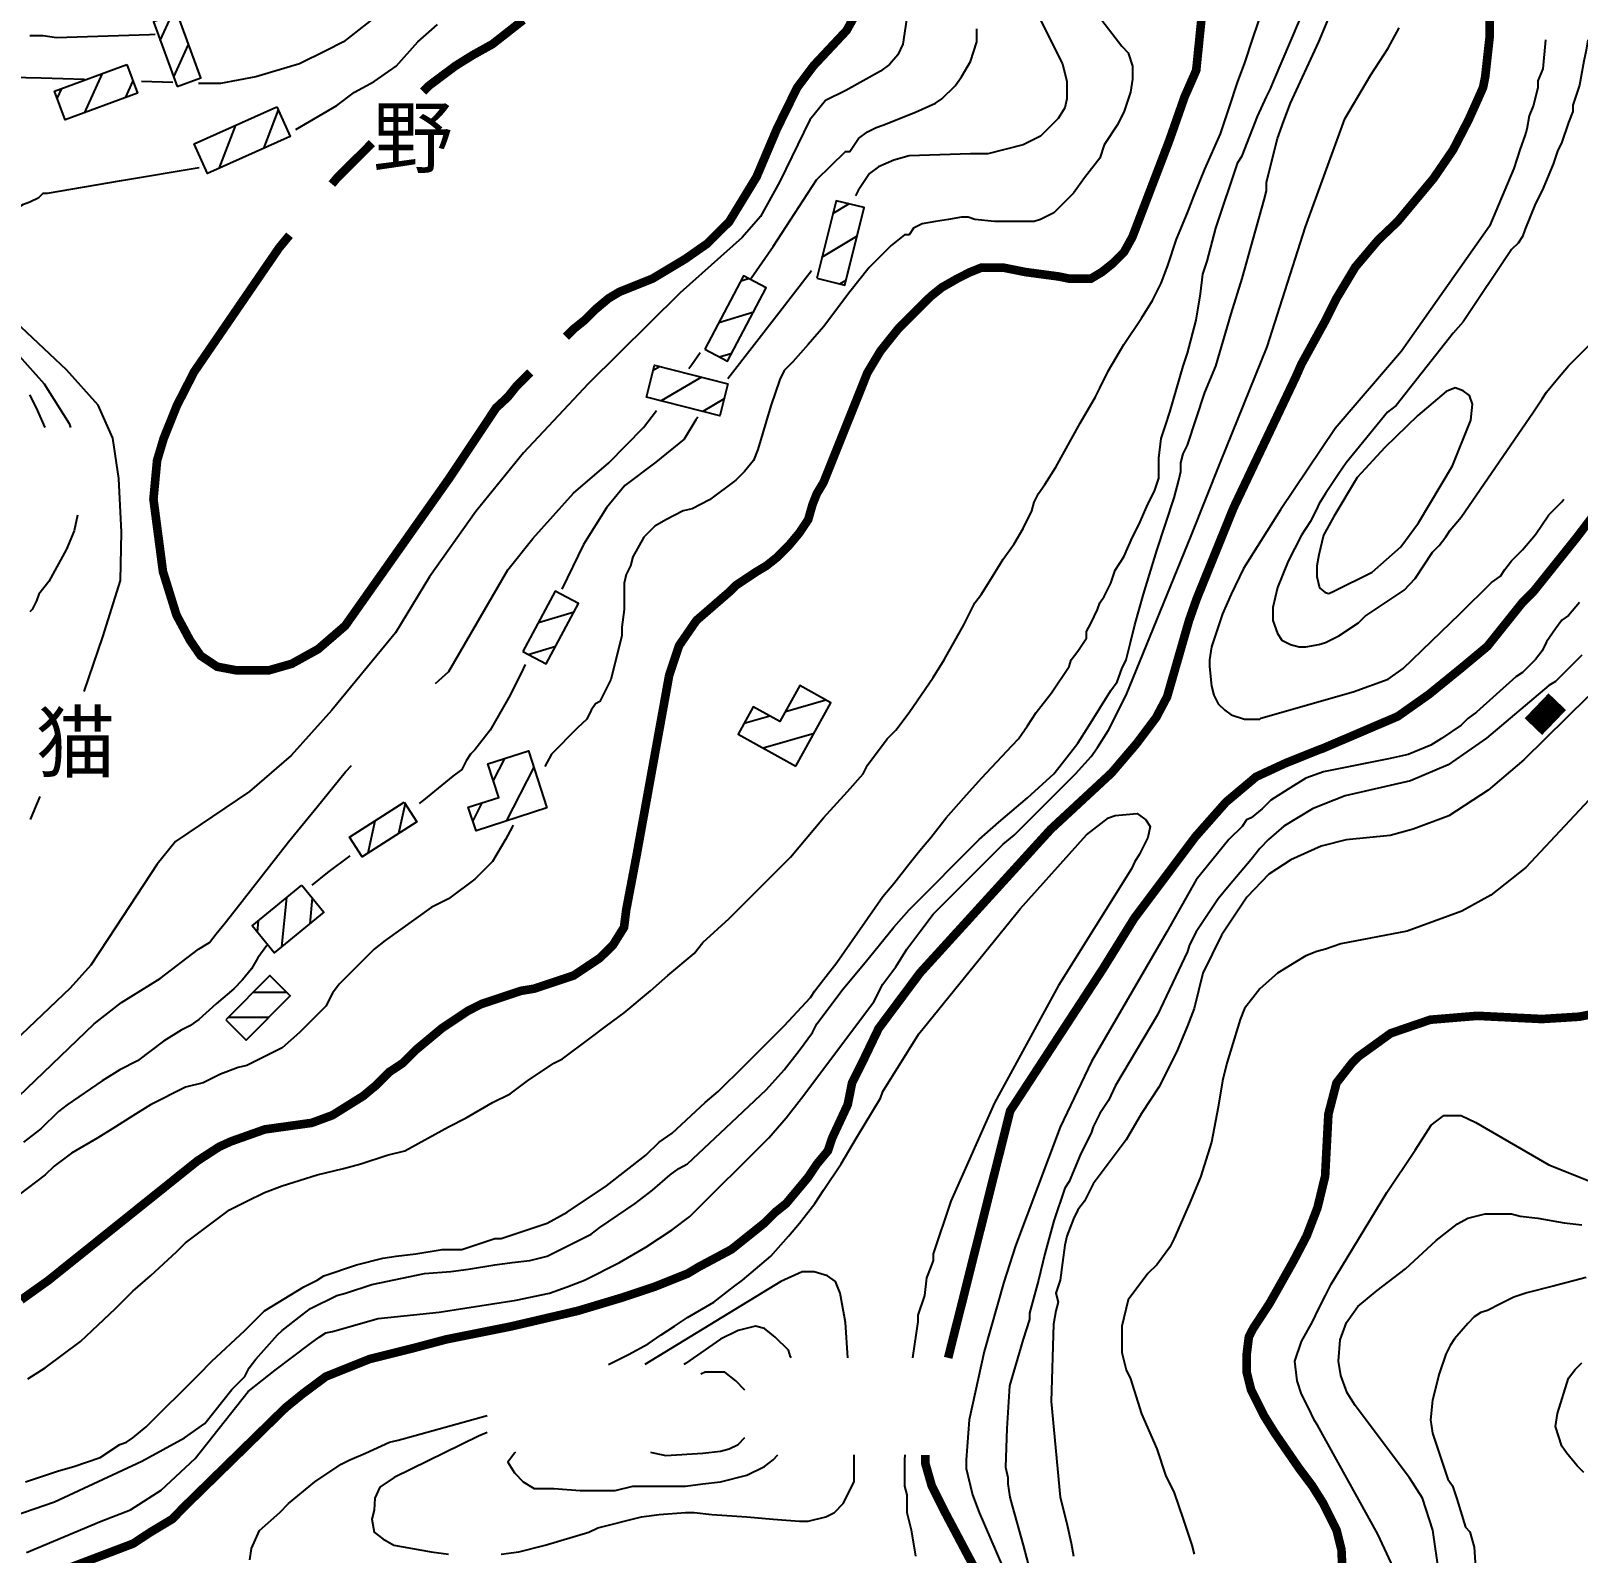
# Model space of a CAD drawing. Extents: x 35515948 to 35520624, y 3302916 to 3308279.
# Drawn here: x 35517729.2 to 35518177.3, y 3303967.8 to 3304408.8 of the extents above; entities that cross this region are included whole.
import ezdxf

# ---------------------------------------------------------------- set-up
doc = ezdxf.new("R2010")
doc.units = 0
doc.header["$LTSCALE"] = 10000
doc.header["$MEASUREMENT"] = 0
doc.layers.get('0').update_dxf_attribs({"linetype": 'CONTINUOUS'})
for name, color, linetype in [('2111', 7, 'CONTINUOUS'), ('2113', 7, 'CONTINUOUS'), ('8111', 34, 'CONTINUOUS'), ('8112', 34, 'CONTINUOUS')]:
    doc.layers.add(name, color=color, linetype=linetype)
doc.styles.add('仿宋体', font='')
doc.styles.get('仿宋体').set_extended_font_data('文鼎CS仿宋体')

# ---------------------------------------------------------------- blocks, each defined once
blk = doc.blocks.new('401')
at = {"const_width": 0.7}
blk.add_lwpolyline([(-0.5, 0), (0.5, 0)], dxfattribs=at)

msp = doc.modelspace()

# ---------------------------------------------------------------- linework, layer by layer
at = {"layer": '2113', "linetype": 'Continuous', "ltscale": 0.005}
for p, q in [((35517766.69, 3304406.12), (35517770.05, 3304413.41)), ((35517770.58, 3304395.54), (35517774.89, 3304404.87)), ((35517749.89, 3304396.51), (35517744.62, 3304385.06)), ((35517758.77, 3304394.42), (35517756.48, 3304389.45)), ((35517738.03, 3304392.13), (35517736.79, 3304389.43)), ((35517800.85, 3304385.99), (35517796.58, 3304374.78)), ((35517788.45, 3304381.52), (35517783.68, 3304368.99)), ((35517961.51, 3304355.96), (35517966.13, 3304358.74)), ((35517958.35, 3304343.25), (35517968.47, 3304349.34)), ((35517934.85, 3304336.4), (35517937.11, 3304337.1)), ((35517963.5, 3304335.54), (35517965.31, 3304336.63)), ((35517928.5, 3304324.4), (35517938.57, 3304327.5)), ((35517928.68, 3304314.41), (35517932.23, 3304315.5)), ((35517911.43, 3304311.59), (35517909.47, 3304310.43)), ((35517923.43, 3304308.56), (35517911.8, 3304301.62)), ((35517929.98, 3304302.27), (35517923.8, 3304298.58)), ((35517876.22, 3304237.42), (35517886.53, 3304240.54)), ((35517873.24, 3304228.21), (35517881.22, 3304230.62)), ((35517947.76, 3304211.69), (35517959.42, 3304215.04)), ((35517935.77, 3304208.24), (35517943.2, 3304210.38)), ((35517941.27, 3304201.08), (35517956.05, 3304205.33)), ((35517866.41, 3304198.04), (35517863.14, 3304191.63)), ((35517874.85, 3304195.55), (35517866.83, 3304179.85)), ((35517837.59, 3304184.98), (35517835.72, 3304176.32)), ((35517859.85, 3304185.18), (35517857.19, 3304179.97)), ((35517878.61, 3304183.93), (35517878.45, 3304183.61)), ((35517828.8, 3304179.88), (35517826.78, 3304170.56)), ((35517803.24, 3304157.71), (35517801.83, 3304143.49)), ((35517810.72, 3304157.63), (35517809.98, 3304150.17)), ((35517795.08, 3304151.02), (35517794.75, 3304147.71)), ((35517793.63, 3304130.3), (35517803.22, 3304130.33)), ((35517786.43, 3304123.04), (35517798.21, 3304123.08))]:
    msp.add_line(p, q, dxfattribs=at)
for points in [[(35517771.61, 3304392.74), (35517778.43, 3304395.25), (35517771.55, 3304413.96), (35517764.72, 3304411.45)], [(35517757.02, 3304399.15), (35517760.11, 3304390.79), (35517739.15, 3304383.04), (35517736.06, 3304391.4)], [(35517800.45, 3304386.9), (35517804.33, 3304378.25), (35517780.38, 3304367.51), (35517776.5, 3304376.16)], [(35517956.85, 3304337.19), (35517964.95, 3304335.17), (35517970.53, 3304357.65), (35517962.43, 3304359.66)], [(35517924.41, 3304316.66), (35517931, 3304313.18), (35517942.22, 3304334.4), (35517935.63, 3304337.88)], [(35517931.08, 3304306.62), (35517928.73, 3304297.33), (35517907.52, 3304302.7), (35517909.87, 3304311.99)], [(35517871.72, 3304229.02), (35517878.43, 3304225.43), (35517887.83, 3304242.96), (35517881.11, 3304246.56)], [(35517950.78, 3304195.81), (35517960.95, 3304214.2), (35517951.91, 3304219.2), (35517946.13, 3304208.75), (35517938.42, 3304213.02), (35517934.03, 3304205.08)], [(35517878.69, 3304183.69), (35517858.14, 3304177.04), (35517855.91, 3304183.91), (35517864.72, 3304186.76), (35517861.57, 3304196.47), (35517873.32, 3304200.27)], [(35517837.34, 3304185.38), (35517840.99, 3304179.71), (35517825.18, 3304169.54), (35517821.53, 3304175.2)], [(35517807.68, 3304161.35), (35517814.08, 3304153.53), (35517799.66, 3304141.71), (35517793.26, 3304149.53)], [(35517785.68, 3304122.29), (35517791.59, 3304116.42), (35517804.32, 3304129.24), (35517798.41, 3304135.11)]]:
    msp.add_lwpolyline(points, close=True, dxfattribs=at)
at = {"layer": '8111', "linetype": 'Continuous', "ltscale": 0.005}
for points, elevation in [([(35517727.66, 3303988.47), (35517737.18, 3303991.64), (35517741.62, 3303992.91), (35517749.24, 3303995.45), (35517754.96, 3303999.26), (35517756.87, 3303999.9), (35517758.77, 3304001.17), (35517762.58, 3304004.34), (35517777.82, 3304019.58), (35517781.63, 3304023.39), (35517791.16, 3304032.28), (35517796.87, 3304038), (35517808.3, 3304044.98), (35517812.11, 3304046.89), (35517814.02, 3304048.16), (35517823.54, 3304051.33), (35517831.16, 3304053.24), (35517834.97, 3304053.87), (35517840.69, 3304054.51), (35517848.3, 3304055.78), (35517854.02, 3304055.78), (35517863.55, 3304058.95), (35517865.45, 3304058.95), (35517874.98, 3304062.13), (35517878.78, 3304063.4), (35517884.5, 3304066.57), (35517895.93, 3304074.19), (35517901.65, 3304078.64), (35517907.36, 3304083.08), (35517911.17, 3304086.89), (35517914.98, 3304089.43), (35517924.51, 3304098.32), (35517928.31, 3304101.5), (35517935.94, 3304109.12), (35517939.74, 3304112.93), (35517947.37, 3304120.55), (35517954.98, 3304128.8), (35517956.26, 3304130.71), (35517958.16, 3304133.25), (35517962.6, 3304138.96), (35517975.94, 3304158.01), (35517979.12, 3304161.82), (35517983.56, 3304167.54), (35517986.73, 3304171.35), (35517989.91, 3304175.16), (35517994.35, 3304180.87), (35517999.44, 3304186.59), (35518004.52, 3304192.3), (35518013.41, 3304201.83), (35518015.31, 3304203.73), (35518017.85, 3304207.54), (35518020.39, 3304211.35), (35518024.84, 3304217.07), (35518029.91, 3304224.69), (35518030.55, 3304226.59), (35518032.45, 3304229.13), (35518034.99, 3304232.94), (35518034.99, 3304234.85), (35518036.27, 3304237.39), (35518038.17, 3304241.2), (35518038.8, 3304243.1), (35518040.08, 3304245.01), (35518041.98, 3304248.82), (35518043.25, 3304252.63), (35518045.79, 3304256.44), (35518048.33, 3304262.15), (35518050.23, 3304265.96), (35518052.77, 3304271.68), (35518054.68, 3304275.49), (35518055.95, 3304279.3), (35518055.95, 3304281.2), (35518055.95, 3304285.01), (35518056.59, 3304290.73), (35518057.85, 3304294.54), (35518059.12, 3304298.35), (35518062.94, 3304311.68), (35518064.2, 3304315.49), (35518066.74, 3304325.02), (35518068.02, 3304332.64), (35518068.65, 3304338.35), (35518069.92, 3304342.16), (35518072.46, 3304351.69), (35518078.81, 3304370.74), (35518080.08, 3304372.64), (35518084.52, 3304384.07), (35518087.06, 3304389.79), (35518088.23, 3304392.11), (35518089.09, 3304394.24), (35518099.18, 3304417.88)], 435), ([(35517694.18, 3303968.28), (35517736.09, 3303982.63), (35517761.31, 3303994.4), (35517773.72, 3304001.19), (35517779.55, 3304005.32), (35517787.39, 3304015.18), (35517791.16, 3304018.95), (35517792.42, 3304021.49), (35517794.33, 3304024.03), (35517800.68, 3304031.01), (35517801.95, 3304032.28), (35517807.66, 3304036.73), (35517810.2, 3304038.63), (35517817.83, 3304042.44), (35517820.37, 3304043.08), (35517827.98, 3304045.62), (35517843.23, 3304048.79), (35517850.84, 3304049.43), (35517855.92, 3304050.06), (35517863.55, 3304051.33), (35517868.62, 3304051.97), (35517873.7, 3304052.6), (35517878.78, 3304053.87), (35517891.48, 3304060.22), (35517894.02, 3304062.13), (35517904.19, 3304069.11), (35517909.27, 3304072.92), (35517914.34, 3304077.37), (35517916.88, 3304079.27), (35517919.42, 3304080.54), (35517932.12, 3304092.61), (35517942.28, 3304102.13), (35517947.37, 3304107.85), (35517951.81, 3304113.56), (35517955.62, 3304118.64), (35517956.89, 3304121.18), (35517964.51, 3304131.34), (35517970.86, 3304138.96), (35517979.12, 3304149.12), (35517983.56, 3304154.2), (35518003.88, 3304174.52), (35518009.59, 3304179.6), (35518017.85, 3304186.59), (35518025.47, 3304193.57), (35518028.01, 3304196.75), (35518032.45, 3304202.46), (35518035.63, 3304207.54), (35518038.8, 3304212.62), (35518041.98, 3304217.7), (35518043.88, 3304220.24), (35518045.16, 3304224.05), (35518046.42, 3304226.59), (35518047.7, 3304231.67), (35518048.97, 3304236.75), (35518050.23, 3304241.2), (35518051.51, 3304245.64), (35518055.31, 3304258.34), (35518060.4, 3304273.58), (35518061.66, 3304278.66), (35518062.3, 3304281.2), (35518062.3, 3304283.74), (35518062.94, 3304286.28), (35518064.2, 3304288.82), (35518066.74, 3304296.44), (35518069.28, 3304304.06), (35518072.46, 3304311.68), (35518076.91, 3304326.92), (35518080.08, 3304337.08), (35518086.43, 3304359.94), (35518087.06, 3304362.48), (35518087.06, 3304365.02), (35518090.24, 3304377.72), (35518092.15, 3304382.8), (35518094.05, 3304387.88), (35518102.3, 3304405.66), (35518105.48, 3304413.28)], 440), ([(35517982.85, 3304412.04), (35517981.8, 3304405.04), (35517980.31, 3304401.97), (35517977.87, 3304399.11), (35517975.33, 3304397.2), (35517965.26, 3304391.58), (35517959.32, 3304388.72), (35517954.87, 3304383.1), (35517946.18, 3304365.19), (35517940.56, 3304355.12), (35517935.26, 3304348.97), (35517917.24, 3304332.96), (35517890.63, 3304306.57), (35517871.87, 3304286.64), (35517858.09, 3304269.58), (35517844.63, 3304250.71), (35517834.77, 3304234.49), (35517816.33, 3304212.02), (35517804.56, 3304198.88), (35517792.48, 3304188.49), (35517771.13, 3304174.02), (35517765.77, 3304167.41), (35517753.79, 3304149.14), (35517746.54, 3304138.11), (35517740.55, 3304131.5), (35517720.37, 3304112.28)], 405), ([(35517828.62, 3304412.65), (35517819.73, 3304405.66), (35517814.65, 3304403.12), (35517807.03, 3304399.31), (35517794.33, 3304395.5), (35517784.17, 3304393.6), (35517779.09, 3304393.6), (35517777.72, 3304393.64)], 410), ([(35517805.98, 3304380.3), (35517817.83, 3304387.25), (35517822.91, 3304391.06), (35517828.62, 3304394.23), (35517834.97, 3304398.68), (35517841.32, 3304405.66), (35517847.03, 3304410.74)], 405), ([(35518039.44, 3304412.01), (35518045.16, 3304404.39), (35518047.06, 3304402.49), (35518048.33, 3304398.68), (35518048.33, 3304394.87), (35518047.7, 3304391.06), (35518045.79, 3304385.34), (35518043.88, 3304381.53), (35518040.08, 3304375.82), (35518038.8, 3304372.01), (35518034.36, 3304366.29), (35518031.19, 3304361.85), (35518025.47, 3304356.13), (35518021.66, 3304354.23), (35518019.76, 3304353.59), (35518008.33, 3304353.59), (35518002.61, 3304354.23), (35518000.7, 3304354.86), (35517998.8, 3304354.86), (35517994.99, 3304354.23), (35517991.18, 3304353.59), (35517987.37, 3304352.96), (35517984.83, 3304351.69), (35517983.56, 3304349.78), (35517982.29, 3304349.78), (35517978.4, 3304346.64), (35517972.04, 3304340.28), (35517966.41, 3304333.27), (35517958.8, 3304323.11), (35517954.35, 3304318.03), (35517949.91, 3304312.95), (35517947.37, 3304310.41), (35517946.09, 3304307.87), (35517943.55, 3304300.25), (35517939.74, 3304287.55), (35517938.48, 3304284.38), (35517935.94, 3304281.2), (35517933.4, 3304278.66), (35517925.77, 3304272.95), (35517920.7, 3304270.41), (35517918.16, 3304269.77), (35517913.08, 3304267.23), (35517909.9, 3304265.33), (35517906.73, 3304262.15), (35517903.55, 3304256.44), (35517902.91, 3304253.9), (35517901.65, 3304251.36), (35517901.01, 3304248.82), (35517901.01, 3304246.28), (35517901.01, 3304241.2), (35517900.38, 3304236.12), (35517900.38, 3304233.58), (35517897.2, 3304220.88), (35517894.02, 3304214.53), (35517892.76, 3304213.89), (35517891.48, 3304211.99), (35517890.22, 3304209.45), (35517887.56, 3304206.93), (35517880.03, 3304199.3), (35517878.1, 3304195.73)], 420), ([(35518021.66, 3304412.01), (35518028.01, 3304399.31), (35518029.28, 3304394.23), (35518029.28, 3304389.15), (35518028.65, 3304386.61), (35518026.74, 3304383.44), (35518021.66, 3304378.36), (35518016.58, 3304375.82), (35518006.42, 3304373.28), (35518001.34, 3304373.28), (35517983.56, 3304372.64), (35517979.12, 3304371.37), (35517974.67, 3304369.47), (35517972.13, 3304367.56), (35517968.86, 3304362.65), (35517968.01, 3304361.05)], 415), ([(35517728.92, 3304407.57), (35517732.73, 3304407.57), (35517736.62, 3304406.95), (35517763.54, 3304407.8), (35517765.21, 3304407.95)], 415), ([(35517937.85, 3304337.24), (35517944.16, 3304346.43), (35517956.78, 3304365.72), (35517965.15, 3304373.91), (35517966.41, 3304373.91), (35517968.95, 3304377.72), (35517971.49, 3304379.63), (35517974.03, 3304380.9), (35517975.94, 3304381.53), (35517985.47, 3304385.34), (35517991.18, 3304387.88), (35517993.09, 3304389.15), (35517996.9, 3304392.96), (35517998.8, 3304395.5), (35518001.34, 3304399.95), (35518003.24, 3304405.66), (35518003.24, 3304409.47)], 410), ([(35517744.78, 3304394.76), (35517732.16, 3304395.19), (35517714.25, 3304395.5), (35517709.88, 3304394.23), (35517704.8, 3304392.96), (35517700.35, 3304391.69), (35517695.91, 3304389.79), (35517693.37, 3304387.88), (35517690.83, 3304384.71), (35517688.92, 3304381.53), (35517687.02, 3304373.28), (35517687.02, 3304368.2), (35517688.92, 3304360.58), (35517692.73, 3304352.96), (35517698.45, 3304345.34), (35517700.98, 3304342.8), (35517709.24, 3304332.64), (35517713.69, 3304328.19), (35517733.01, 3304306.57), (35517740.33, 3304295.12), (35517740.72, 3304293.96)], 410), ([(35517770.33, 3304393.89), (35517761.23, 3304394.2)], 410), ([(35517744.63, 3304217.45), (35517750.08, 3304233.33), (35517755.17, 3304249.65), (35517755.48, 3304263.64), (35517754.64, 3304279.12), (35517752.94, 3304290.88), (35517748.7, 3304300.42), (35517739.51, 3304310.62), (35517724.85, 3304324.48), (35517720.4, 3304330.74), (35517718.13, 3304335.18), (35517716.86, 3304340.89), (35517716.86, 3304342.8), (35517718.13, 3304346.61), (35517719.4, 3304351.69), (35517721.3, 3304354.23), (35517723.21, 3304356.13), (35517727.02, 3304358.67), (35517728.92, 3304359.31), (35517731.47, 3304360.58), (35517732.73, 3304361.85), (35517734.01, 3304361.85), (35517755.48, 3304365.51), (35517777.99, 3304369.29)], 405), ([(35517955.27, 3304339.32), (35517945.86, 3304327.03), (35517931.08, 3304308.08)], 415), ([(35517919.75, 3304311.04), (35517920.63, 3304312.19), (35517923.05, 3304315.71)], 410), ([(35517733.35, 3304293.96), (35517730.83, 3304299.62), (35517728.92, 3304303.43)], 415), ([(35517846.42, 3304219.73), (35517850.25, 3304223.25), (35517867.31, 3304252.72), (35517874.63, 3304261.73), (35517886.4, 3304274.88), (35517896.56, 3304283.74), (35517906.64, 3304293.96), (35517910.39, 3304298.85)], 410), ([(35517922.41, 3304296.96), (35517921.8, 3304296.18), (35517918.41, 3304290.56), (35517910.24, 3304283.89), (35517901.23, 3304277.1), (35517895.94, 3304270.64), (35517889.26, 3304260.04), (35517883, 3304247.14)], 415), ([(35517742.73, 3304268.58), (35517741.7, 3304263.96), (35517739.48, 3304258.66), (35517734.39, 3304249.33), (35517731.47, 3304245.64), (35517730.83, 3304243.74), (35517729.56, 3304241.2), (35517728.92, 3304240.56)], 410), ([(35518177.76, 3304243.24), (35518174.59, 3304239.43), (35518172.68, 3304238.16), (35518170.78, 3304235.62), (35518168.24, 3304231.81), (35518166.97, 3304229.27), (35518165.06, 3304226.73), (35518161.25, 3304222.92), (35518159.35, 3304221.65), (35518153.63, 3304216.57), (35518147.92, 3304211.49), (35518145.38, 3304209.58), (35518143.47, 3304207.68), (35518137.76, 3304203.87), (35518134.74, 3304201.94), (35518128.11, 3304199.23), (35518122.88, 3304198.02), (35518103.58, 3304194.21), (35518098.49, 3304192.3), (35518093.41, 3304189.13), (35518088.34, 3304185.95), (35518085.8, 3304183.41), (35518082.62, 3304180.87), (35518081.35, 3304180.24), (35518080.08, 3304178.33), (35518076.18, 3304174.6), (35518066.74, 3304162.91), (35518058.26, 3304147.84), (35518036.43, 3304110.25), (35518027.34, 3304091.2), (35518014.44, 3304056.82), (35518011.06, 3304046.34), (35518005.34, 3304026.17), (35518000.93, 3304006.42), (35518000.07, 3303994.82), (35518000.07, 3303992.28), (35518001.98, 3303984.66), (35518003.88, 3303979.58), (35518014.04, 3303956.08)], 445), ([(35518178.4, 3304228), (35518170.78, 3304220.38), (35518168.92, 3304219.22), (35518150.8, 3304203.9), (35518139.69, 3304196.24), (35518128.83, 3304191.57), (35518109.87, 3304187.24), (35518103.55, 3304184.73), (35518100.4, 3304183.41), (35518092.12, 3304178.41), (35518087.7, 3304174.52), (35518085.16, 3304171.98), (35518082.62, 3304168.81), (35518079.45, 3304165), (35518076.27, 3304161.19), (35518073.09, 3304157.38), (35518066.74, 3304147.85), (35518064.84, 3304144.04), (35518064.2, 3304142.14), (35518055.48, 3304123.76), (35518043.36, 3304103.33), (35518041.34, 3304098.96), (35518038.8, 3304095.15), (35518036.9, 3304091.34), (35518036.27, 3304089.43), (35518034.99, 3304086.89), (35518033.09, 3304083.08), (35518029.91, 3304075.46), (35518028.65, 3304073.56), (35518025.47, 3304064.03), (35518022.93, 3304054.51), (35518021.02, 3304046.89), (35518018.48, 3304037.36), (35518018.48, 3304035.46), (35518016.58, 3304029.74), (35518012.62, 3304016.29), (35518011.92, 3304003.91), (35518011.49, 3303992.74), (35518012.13, 3303989.74), (35518012.13, 3303987.83), (35518012.77, 3303984.02), (35518013.41, 3303981.48), (35518016.58, 3303970.05), (35518019.12, 3303960.53)], 440), ([(35517872.4, 3304225.3), (35517871.8, 3304224.05), (35517867.99, 3304216.43), (35517862.27, 3304206.27), (35517857.83, 3304200.56), (35517856.56, 3304199.29), (35517855.29, 3304197.38), (35517854.02, 3304194.84), (35517851.41, 3304192.94), (35517842.94, 3304185.94), (35517841.7, 3304185.01)], 415), ([(35518180.2, 3304215.91), (35518161.6, 3304197.64), (35518151.32, 3304188.89), (35518139.93, 3304181.43), (35518129.58, 3304177.51), (35518122.95, 3304175.74), (35518110.22, 3304174.42), (35518102.94, 3304172.6), (35518094.19, 3304168.71), (35518087.78, 3304164.55), (35518081.38, 3304157.88), (35518074.02, 3304146.88), (35518068.65, 3304135.79), (35518066.11, 3304125.63), (35518064.2, 3304120.55), (35518061.03, 3304112.93), (35518055.95, 3304102.77), (35518050.87, 3304095.15), (35518046.42, 3304087.53), (35518036.9, 3304074.83), (35518034.36, 3304069.75), (35518032.45, 3304067.21), (35518031.19, 3304064.67), (35518029.28, 3304059.59), (35518028.65, 3304057.05), (35518028.01, 3304051.97), (35518027.38, 3304046.89), (35518026.1, 3304043.08), (35518026.74, 3304040.54), (35518026.1, 3304038), (35518025.43, 3304034.13), (35518024.74, 3304011.7), (35518027.38, 3303984.02), (35518029.28, 3303976.4), (35518030.55, 3303970.69), (35518031.19, 3303966.88)], 435), ([(35517713.4, 3304088.42), (35517747.53, 3304121.18), (35517755.48, 3304127.33), (35517766.62, 3304134.32), (35517777.74, 3304142.8), (35517780.99, 3304144.68), (35517782.9, 3304147.22), (35517785.44, 3304150.39), (35517787.98, 3304153.57), (35517803.85, 3304173.89), (35517812.11, 3304184.05), (35517820.37, 3304194.21), (35517822.04, 3304195.98)], 410), ([(35517729.09, 3304180.33), (35517731.91, 3304186.98)], 405), ([(35518184.75, 3304190.53), (35518162.23, 3304166.41), (35518152.06, 3304158.48), (35518143.67, 3304153.81), (35518127.88, 3304148.01), (35518108.66, 3304144.37), (35518104.21, 3304142.77), (35518101.67, 3304142.14), (35518098.49, 3304140.87), (35518095.32, 3304138.96), (35518090.24, 3304135.79), (35518085.16, 3304131.34), (35518080.72, 3304125.63), (35518079.45, 3304122.45), (35518075.63, 3304109.75), (35518074.37, 3304104.67), (35518073.09, 3304097.05), (35518071.19, 3304086.89), (35518068.02, 3304076.73), (35518064.84, 3304069.11), (35518060.4, 3304058.95), (35518059.12, 3304056.41), (35518055.31, 3304051.33), (35518052.77, 3304048.79), (35518047.06, 3304041.17), (35518045.16, 3304033.55), (35518045.16, 3304031.01), (35518045.16, 3304025.93), (35518046.42, 3304020.85), (35518047.7, 3304018.31), (35518050.87, 3304008.15), (35518055.31, 3303997.99), (35518057.85, 3303990.37), (35518060.4, 3303985.29), (35518062.94, 3303977.67), (35518065.48, 3303970.05), (35518066.11, 3303967.51)], 430), ([(35517868.9, 3304178.74), (35517867.99, 3304177.06), (35517866.72, 3304174.52), (35517862.91, 3304168.17), (35517857.83, 3304163.09), (35517850.21, 3304157.38), (35517845.13, 3304154.84), (35517831.8, 3304145.31), (35517828.62, 3304142.77), (35517818.46, 3304132.61), (35517816.55, 3304130.07), (35517814.65, 3304126.26), (35517807.03, 3304118.64), (35517801.95, 3304114.2), (35517791.79, 3304109.12), (35517789.25, 3304108.48), (35517784.17, 3304106.58), (35517779.09, 3304104.04), (35517774.01, 3304102.77), (35517763.85, 3304097.69), (35517758.77, 3304094.51), (35517753.69, 3304091.34), (35517748.61, 3304088.16), (35517740.99, 3304083.72), (35517735.91, 3304079.91), (35517733.37, 3304077.37), (35517725.75, 3304071.65)], 420), ([(35517821.58, 3304169.8), (35517815.16, 3304164.96), (35517810.62, 3304161.36)], 415), ([(35517797.52, 3304143.86), (35517794.97, 3304140.23), (35517793.06, 3304137.06), (35517790.52, 3304133.88), (35517787.98, 3304131.34), (35517782.9, 3304126.9), (35517777.82, 3304122.45), (35517775.28, 3304120.55), (35517772.74, 3304119.28), (35517767.66, 3304116.1), (35517760.04, 3304110.39), (35517754.96, 3304107.85), (35517749.88, 3304104.67), (35517739.72, 3304097.69), (35517737.18, 3304095.78), (35517732.1, 3304090.7), (35517727.02, 3304086.89)], 415), ([(35518125.16, 3303960.86), (35518119.35, 3303973.27), (35518101.83, 3304004.88), (35518101.03, 3304006.25), (35518099.13, 3304010.06), (35518097.23, 3304013.87), (35518095.95, 3304017.68), (35518095.32, 3304023.39), (35518097.23, 3304029.11), (35518100.4, 3304034.82), (35518102.3, 3304038.63), (35518104.21, 3304042.44), (35518105.86, 3304045.74), (35518121.91, 3304072.29), (35518130.19, 3304084.5), (35518134.81, 3304091.82), (35518138.47, 3304094.61), (35518140.83, 3304094.61), (35518143.53, 3304094.61), (35518147.72, 3304092.52), (35518168.91, 3304080.31), (35518182.21, 3304074.96)], 420), ([(35518135.99, 3303893.29), (35518136.38, 3303895.53), (35518137.08, 3303961.72), (35518135.27, 3303974.46), (35518132.28, 3303983.69), (35518128.53, 3303989.62), (35518112.82, 3304010.55), (35518110.48, 3304014.21), (35518108.66, 3304019.24), (35518107.96, 3304023.39), (35518108.4, 3304029.63), (35518110.23, 3304034.66), (35518113.53, 3304039.24), (35518119.12, 3304043.86), (35518127.4, 3304050.14), (35518136.21, 3304058.42), (35518142.4, 3304063.22), (35518145.38, 3304064.8), (35518150.46, 3304066.07), (35518158.08, 3304066.07), (35518160.62, 3304065.44), (35518165.7, 3304064.8), (35518173.32, 3304063.53), (35518178.4, 3304062.9)], 415), ([(35518179.67, 3304047.66), (35518170.14, 3304045.12), (35518162.52, 3304043.21), (35518158.71, 3304041.94), (35518154.9, 3304040.04), (35518151.09, 3304038.13), (35518149.19, 3304037.5), (35518147.28, 3304036.23), (35518145.38, 3304034.32), (35518141.57, 3304029.88), (35518140.3, 3304027.97), (35518139.03, 3304025.43), (35518137.12, 3304019.72), (35518135.22, 3304012.1), (35518134.58, 3304006.38), (35518135.22, 3304002.57), (35518139.66, 3303989.24), (35518140.93, 3303987.33), (35518142.2, 3303983.52), (35518144.74, 3303975.27), (35518146.01, 3303974), (35518147.28, 3303969.55), (35518147.92, 3303959.39)], 410), ([(35518179.03, 3303991.14), (35518177.13, 3303993.05), (35518173.95, 3303996.86), (35518172.68, 3303998.76), (35518170.78, 3304004.48), (35518171.41, 3304008.29), (35518174.59, 3304018.45), (35518176.49, 3304020.99), (35518178.4, 3304022.89)], 405)]:
    msp.add_lwpolyline(points, dxfattribs=dict(at, elevation=elevation))
at = {"layer": '8111', "linetype": 'Continuous', "ltscale": 0.005, "flags": 128}
for points, elevation in [([(35517728.29, 3304018.31), (35517733.37, 3304021.49), (35517743.53, 3304029.11), (35517753.69, 3304038.63), (35517758.77, 3304043.71), (35517763.85, 3304048.16), (35517771.47, 3304055.14), (35517774.01, 3304057.68), (35517786.71, 3304067.21), (35517791.79, 3304069.75), (35517796.87, 3304072.29), (35517801.95, 3304074.19), (35517812.11, 3304077.37), (35517819.73, 3304079.27), (35517824.81, 3304080.54), (35517832.43, 3304083.08), (35517837.51, 3304084.35), (35517850.21, 3304091.34), (35517855.29, 3304093.88), (35517862.91, 3304098.32), (35517867.99, 3304100.86), (35517873.07, 3304104.67), (35517880.69, 3304109.75), (35517883.23, 3304111.02), (35517890.85, 3304116.74), (35517895.93, 3304120.55), (35517901.01, 3304124.36), (35517908.63, 3304130.71), (35517913.71, 3304135.15), (35517921.33, 3304141.5), (35517923.87, 3304144.68), (35517931.49, 3304151.66), (35517949.27, 3304169.44), (35517958.8, 3304180.87), (35517965.78, 3304188.49), (35517970.23, 3304193.57), (35517971.49, 3304196.11), (35517977.21, 3304203.73), (35517979.75, 3304206.27), (35517983.56, 3304211.35), (35517990.55, 3304221.51), (35517993.72, 3304226.59), (35517999.44, 3304236.75), (35518000.7, 3304239.29), (35518002.61, 3304243.1), (35518004.52, 3304245.64), (35518007.69, 3304250.72), (35518010.87, 3304255.8), (35518014.04, 3304260.25), (35518016.58, 3304264.69), (35518019.12, 3304269.77), (35518019.76, 3304272.31), (35518021.02, 3304274.85), (35518022.93, 3304277.39), (35518026.1, 3304282.47), (35518033.09, 3304295.17), (35518037.53, 3304302.79), (35518038.8, 3304305.33), (35518041.34, 3304310.41), (35518045.79, 3304318.03), (35518050.87, 3304325.65), (35518054.05, 3304330.73), (35518056.59, 3304335.81), (35518058.49, 3304340.89), (35518061.03, 3304348.51), (35518064.2, 3304356.13), (35518066.11, 3304361.21), (35518069.28, 3304368.83), (35518073.73, 3304378.99), (35518076.27, 3304386.61), (35518078.81, 3304394.23), (35518080.72, 3304399.31), (35518083.26, 3304406.93), (35518085.8, 3304414.55)], 430), ([(35517727.92, 3303968.01), (35517749.55, 3303977.02), (35517758.03, 3303980.3), (35517766.93, 3303986.03), (35517776.79, 3303995.25), (35517792.16, 3304014.65), (35517800.01, 3304020.79), (35517810.18, 3304028.53), (35517812.74, 3304030.38), (35517814.65, 3304031.65), (35517816.53, 3304031.97), (35517829.77, 3304035.75), (35517847.42, 3304037.64), (35517869.81, 3304041.11), (35517879.42, 3304043.08), (35517884.5, 3304044.98), (35517889.58, 3304046.89), (35517899.74, 3304051.97), (35517907.36, 3304056.41), (35517914.98, 3304061.49), (35517920.06, 3304065.3), (35517942.92, 3304088.16), (35517948, 3304093.88), (35517952.45, 3304099.59), (35517973.4, 3304127.53), (35517975.94, 3304132.61), (35517979.75, 3304137.69), (35517982.92, 3304142.77), (35517986.73, 3304147.85), (35517990.55, 3304152.93), (35518010.87, 3304173.25), (35518014.04, 3304175.79), (35518031.82, 3304193.57), (35518036.27, 3304198.65), (35518038.17, 3304201.19), (35518041.34, 3304206.27), (35518046.42, 3304216.43), (35518065.32, 3304262.58), (35518073.8, 3304283.89), (35518087.27, 3304317.28), (35518098.4, 3304352.04), (35518109.78, 3304383.37), (35518117.28, 3304396.15), (35518122.34, 3304403.82), (35518125.57, 3304409.75)], 445), ([(35518180.17, 3304406.25), (35518179.67, 3304403.26), (35518179.03, 3304400.08), (35518178.4, 3304396.91), (35518177.76, 3304393.1), (35518175.86, 3304387.38), (35518175.86, 3304385.48), (35518174.59, 3304382.3), (35518172.68, 3304376.59), (35518171.41, 3304374.05), (35518170.14, 3304370.24), (35518166.97, 3304362.62), (35518165.06, 3304358.81), (35518161.89, 3304351.19), (35518161.25, 3304349.28), (35518159.98, 3304347.38), (35518158.08, 3304345.47), (35518144.11, 3304324.52), (35518141.19, 3304321.31), (35518141.19, 3304321.31)], 460), ([(35518167.89, 3304406.25), (35518167.15, 3304397.9), (35518165.7, 3304394.37), (35518165.7, 3304392.46), (35518164.43, 3304387.38), (35518163.16, 3304384.21), (35518162.52, 3304380.4), (35518161.89, 3304378.49), (35518160.62, 3304374.68), (35518158.71, 3304368.97), (35518151.72, 3304352.27)], 455), ([(35518151.72, 3304352.27), (35518126.19, 3304316.05), (35518106.95, 3304293.68), (35518091.19, 3304270.06), (35518080.47, 3304253.05), (35518076.91, 3304245.64), (35518074.37, 3304239.93), (35518071.19, 3304230.4), (35518070.55, 3304226.59), (35518070.55, 3304224.69), (35518071.19, 3304218.97), (35518071.83, 3304216.43), (35518073.09, 3304213.89), (35518075, 3304211.99), (35518076.91, 3304210.72), (35518080.72, 3304209.45), (35518085.16, 3304209.45), (35518085.44, 3304209.73), (35518112.23, 3304217.39), (35518122.34, 3304221.05), (35518126.7, 3304224.1), (35518143.09, 3304239.97), (35518152.3, 3304249.02), (35518154.9, 3304250.86), (35518156.17, 3304252.76), (35518158.08, 3304255.3), (35518161.25, 3304258.48), (35518165.06, 3304262.92), (35518168.87, 3304268.64), (35518172.68, 3304272.45), (35518173.26, 3304273.22)], 455), ([(35518141.19, 3304321.31), (35518124.65, 3304300.29), (35518122.17, 3304298.35), (35518110.22, 3304283.71), (35518108.02, 3304280.57), (35518104.21, 3304274.85), (35518102.3, 3304271.68), (35518101.67, 3304270.41), (35518099.77, 3304266.6), (35518097.23, 3304262.79), (35518095.32, 3304258.98), (35518093.41, 3304255.17), (35518090.24, 3304247.55), (35518088.97, 3304241.83), (35518088.97, 3304238.02), (35518090.24, 3304234.21), (35518091.51, 3304232.31), (35518094.05, 3304231.04), (35518096.59, 3304230.4), (35518098.49, 3304230.4), (35518102.3, 3304231.04), (35518104.21, 3304231.67), (35518108.02, 3304233.58), (35518113.73, 3304237.39), (35518115.64, 3304239.29), (35518126.93, 3304246.82), (35518130.14, 3304250.22), (35518135.22, 3304257.84), (35518137.12, 3304259.75), (35518139.03, 3304262.29), (35518140.3, 3304264.19), (35518143.47, 3304268), (35518164.43, 3304298.48), (35518166.97, 3304302.29), (35518168.24, 3304304.2), (35518171.41, 3304308.01), (35518174.59, 3304311.82), (35518191.73, 3304328.96)], 460), ([(35517896.55, 3304022.41), (35517898.47, 3304023.39), (35517902.28, 3304025.3), (35517907.99, 3304028.47), (35517911.8, 3304031.01), (35517915.62, 3304033.55), (35517919.42, 3304036.09), (35517927.05, 3304040.54), (35517932.76, 3304044.98), (35517935.3, 3304046.89), (35517939.11, 3304050.06), (35517943.55, 3304053.87), (35517948.63, 3304059.59), (35517951.81, 3304063.4), (35517956.26, 3304069.11), (35517958.8, 3304072.92), (35517963.88, 3304080.54), (35517968.32, 3304088.16), (35517975.3, 3304099.59), (35517975.94, 3304101.5), (35517986.43, 3304118.27), (35518015.75, 3304154.49), (35518034.98, 3304175.92), (35518041.34, 3304180.87), (35518043.25, 3304181.51), (35518049.6, 3304182.14), (35518052.14, 3304180.24), (35518053.41, 3304178.33), (35518052.77, 3304175.16), (35518050.23, 3304170.08), (35518048.97, 3304168.17), (35518047.95, 3304166.11), (35518026.82, 3304132.25), (35518008.29, 3304098.3), (35517995.62, 3304069.75), (35517990.55, 3304054.51), (35517990.55, 3304052.6), (35517989.91, 3304050.7), (35517988.64, 3304047.52), (35517988.01, 3304042.44), (35517986.1, 3304036.73), (35517986.1, 3304034.82), (35517985.6, 3304031.62), (35517984.52, 3304024.36)], 455), ([(35517965.83, 3304024.36), (35517965.16, 3304034.65), (35517963.6, 3304043.14), (35517962.22, 3304046.52), (35517959.96, 3304048.16), (35517956.07, 3304049.29), (35517952.6, 3304049.29), (35517946.45, 3304046.52), (35517907.02, 3304022.41)], 460), ([(35517949.43, 3304024.36), (35517949.27, 3304024.66), (35517948.63, 3304026.57), (35517944.83, 3304030.38), (35517941.65, 3304032.92), (35517939.11, 3304033.55), (35517934.03, 3304032.28), (35517928.95, 3304029.74), (35517918.79, 3304022.76), (35517918.33, 3304022.41)], 465), ([(35517936.03, 3304015.01), (35517935.94, 3304015.14), (35517933.4, 3304017.68), (35517930.22, 3304020.22), (35517924.51, 3304020.22), (35517923.3, 3304019.61)], 470), ([(35517795.42, 3303974.38), (35517801.31, 3303979.58), (35517803.85, 3303982.12), (35517811.48, 3303988.47), (35517819.09, 3303993.55), (35517821.63, 3303994.82), (35517826.08, 3303996.72), (35517833.06, 3303999.9), (35517835.6, 3304000.53), (35517840.54, 3304001.83), (35517861.38, 3304007.7)], 455), ([(35517861.38, 3304002.72), (35517858.9, 3304001.66), (35517834.39, 3303989.71), (35517830.24, 3303986.94), (35517828.85, 3303983.73), (35517828.62, 3303980.21), (35517827.98, 3303977.67), (35517828.62, 3303973.86), (35517831.16, 3303971.96), (35517834.34, 3303970.05), (35517845.13, 3303968.15), (35517850.21, 3303967.51)], 460), ([(35517908.64, 3303997.04), (35517909.9, 3303996.72), (35517913.08, 3303996.09), (35517923.87, 3303996.72), (35517928.95, 3303997.36), (35517931.49, 3303997.99), (35517934.03, 3303999.26), (35517936.03, 3304001.26)], 470), ([(35517865.45, 3303967.51), (35517870.53, 3303968.15), (35517878.15, 3303970.05), (35517890.85, 3303973.86), (35517893.39, 3303975.13), (35517906.09, 3303978.31), (35517911.17, 3303978.94), (35517918.79, 3303979.58), (35517921.33, 3303979.58), (35517926.41, 3303978.94), (35517936.57, 3303978.31), (35517944.19, 3303977.67), (35517951.81, 3303977.04), (35517954.35, 3303977.04), (35517959.43, 3303978.31), (35517961.97, 3303979.58), (35517964.51, 3303982.12), (35517967.69, 3303988.47), (35517967.69, 3303993.55), (35517967.69, 3303996.09), (35517967.68, 3303996.23)], 460), ([(35517869.57, 3303997.04), (35517869.26, 3303996.72), (35517867.35, 3303994.18), (35517869.26, 3303991.01), (35517871.8, 3303988.47), (35517874.98, 3303986.56), (35517880.69, 3303986.56), (35517888.31, 3303985.93), (35517898.47, 3303985.93), (35517903.55, 3303987.2), (35517918.79, 3303987.2), (35517923.87, 3303987.83), (35517928.95, 3303988.47), (35517936.57, 3303990.37), (35517941.65, 3303992.91), (35517944.19, 3303994.82), (35517945.6, 3303996.23)], 465), ([(35517982.32, 3303996.23), (35517982.29, 3303994.82), (35517982.29, 3303987.2), (35517982.92, 3303984.66), (35517982.92, 3303979.58), (35517984.2, 3303974.5), (35517985.47, 3303966.88)], 455), ([(35517792.65, 3303965.89), (35517793.09, 3303969.1), (35517795.42, 3303974.38), (35517795.42, 3303974.38)], 455)]:
    msp.add_lwpolyline(points, dxfattribs=dict(at, elevation=elevation))
at = {"layer": '8111', "linetype": 'Continuous', "ltscale": 0.005, "elevation": 465, "flags": 128}
msp.add_lwpolyline([(35518146.32, 3304296.04), (35518146.76, 3304300.66), (35518145.89, 3304303.19), (35518144.05, 3304304.59), (35518141.7, 3304305.46), (35518139.17, 3304304.33), (35518130.89, 3304297.44), (35518121.38, 3304288.19), (35518113.36, 3304279.48), (35518106.58, 3304268.19), (35518103.58, 3304262.79), (35518102.3, 3304257.07), (35518101.67, 3304253.9), (35518101.67, 3304250.72), (35518102.42, 3304247.51), (35518104.07, 3304246.13), (35518105.19, 3304245.87), (35518106.62, 3304246.48), (35518117.72, 3304252.01), (35518126, 3304259.33), (35518131.16, 3304266.35), (35518141, 3304282.88), (35518146.09, 3304295.59)], close=True, dxfattribs=at)
at = {"layer": '8112', "linetype": 'Continuous', "ltscale": 0.005, "const_width": 2.5}
for points, elevation in [([(35518068.4, 3304413.74), (35518066.74, 3304397.41), (35518063.38, 3304389.76), (35518058.97, 3304377.16), (35518048.25, 3304349.12), (35518045.79, 3304344.7), (35518042.62, 3304341.53), (35518039.44, 3304338.99), (35518036.27, 3304337.08), (35518029.91, 3304337.08), (35518026.74, 3304337.72), (35518017.22, 3304338.99), (35518010.87, 3304340.26), (35518004.52, 3304340.26), (35518001.34, 3304338.99), (35517997.53, 3304337.08), (35517993.09, 3304334.54), (35517989.91, 3304332), (35517980.38, 3304322.48), (35517975.3, 3304316.13), (35517971.49, 3304309.78), (35517970.23, 3304306.6), (35517967.69, 3304300.25), (35517962.6, 3304287.55), (35517960.06, 3304281.2), (35517958.8, 3304278.03), (35517956.89, 3304274.85), (35517955.62, 3304271.68), (35517954.35, 3304267.23), (35517951.81, 3304263.42), (35517948.63, 3304259.61), (35517945.46, 3304256.44), (35517942.28, 3304253.9), (35517939.11, 3304251.99), (35517933.4, 3304248.18), (35517931.49, 3304246.28), (35517921.97, 3304238.02), (35517916.94, 3304230.72), (35517914.1, 3304222.22), (35517904.64, 3304169.93), (35517901.65, 3304154.2), (35517901.01, 3304149.12), (35517897.84, 3304144.04), (35517894.02, 3304140.23), (35517886.41, 3304135.15), (35517874.98, 3304131.34), (35517871.16, 3304130.71), (35517859.73, 3304126.9), (35517855.92, 3304124.99), (35517848.3, 3304119.91), (35517840.69, 3304113.56), (35517836.88, 3304109.75), (35517833.06, 3304107.21), (35517829.26, 3304103.4), (35517825.45, 3304100.23), (35517816.53, 3304094.66), (35517810.54, 3304092.45), (35517796.98, 3304090.56), (35517787.21, 3304087.1), (35517783.74, 3304085.52), (35517777.44, 3304081.43), (35517734.24, 3304046.78), (35517726.38, 3304041.17)], 425), ([(35517969.18, 3304415.65), (35517965.47, 3304408.97), (35517955.93, 3304398.79), (35517951.16, 3304392.43), (35517945.33, 3304380.56), (35517939.4, 3304366.57), (35517931.49, 3304353.59), (35517925.14, 3304347.24), (35517918.79, 3304342.8), (35517909.27, 3304337.08), (35517899.74, 3304333.27), (35517896.56, 3304331.37), (35517892.76, 3304328.19), (35517889.58, 3304325.02), (35517886.41, 3304322.48), (35517884.18, 3304320.25)], 400), ([(35517873.86, 3304309.93), (35517869.9, 3304305.97), (35517867.35, 3304302.79), (35517863.92, 3304299.58), (35517850.46, 3304279.33), (35517820.25, 3304236.5), (35517812.41, 3304229.72), (35517804.77, 3304225.48), (35517798.1, 3304223.57), (35517788.77, 3304223.57), (35517783.15, 3304224.63), (35517778.38, 3304227.81), (35517775.31, 3304232.27), (35517771.38, 3304239.58), (35517767.46, 3304252.19), (35517764.71, 3304273.18), (35517765.76, 3304284.38), (35517767.66, 3304290.73), (35517771.47, 3304300.25), (35517776.49, 3304310.07), (35517801.08, 3304345.98), (35517804.12, 3304349.65)], 400), ([(35518109.87, 3303946.02), (35518108.81, 3303968.78), (35518107.38, 3303974.5), (35518106.12, 3303977.04), (35518103.58, 3303982.12), (35518100.4, 3303987.2), (35518096.59, 3303992.28), (35518089.6, 3304002.44), (35518086.43, 3304007.52), (35518082.62, 3304015.14), (35518081.35, 3304020.22), (35518081.35, 3304025.3), (35518081.98, 3304030.38), (35518083.26, 3304032.92), (35518088, 3304040.15), (35518094.93, 3304052.44), (35518098.72, 3304059.68), (35518101.87, 3304067.87), (35518104.08, 3304077.01), (35518105.02, 3304094.96), (35518107.38, 3304104.04), (35518111.83, 3304109.75), (35518113.73, 3304111.66), (35518123.09, 3304118.42), (35518134.55, 3304122.34), (35518148.15, 3304123.47), (35518165.94, 3304122.59), (35518167.6, 3304122.59), (35518177.76, 3304123.22), (35518184.11, 3304124.49)], 425)]:
    msp.add_lwpolyline(points, dxfattribs=dict(at, elevation=elevation))
at = {"layer": '8112', "linetype": 'Continuous', "ltscale": 0.005, "const_width": 2.5, "flags": 128}
for points, elevation in [([(35518151.73, 3304416.59), (35518151.73, 3304407.07), (35518151.09, 3304401.35), (35518150.46, 3304395.64), (35518149.82, 3304392.46), (35518148.41, 3304389.26), (35518145.64, 3304383.09), (35518141.16, 3304374.42), (35518135.51, 3304366.15), (35518125.13, 3304353.68), (35518119.38, 3304348.19), (35518112.81, 3304340.41), (35518111.2, 3304337.72), (35518107.38, 3304331.37), (35518104.21, 3304325.02), (35518097.23, 3304312.32), (35518095.54, 3304308.49), (35518077.57, 3304270.69), (35518066.85, 3304244.23), (35518064.69, 3304238.1), (35518058.31, 3304215.92), (35518055.16, 3304209.94), (35518049.49, 3304202.38), (35518042.24, 3304193.87), (35518024.58, 3304177.49), (35517986.75, 3304135.91), (35517974.77, 3304119.84), (35517970.23, 3304110.39), (35517967.05, 3304104.04), (35517965.78, 3304097.69), (35517961.34, 3304088.16), (35517960.06, 3304084.35), (35517956.89, 3304080.54), (35517954.35, 3304076.73), (35517948, 3304069.11), (35517944.83, 3304066.57), (35517941.65, 3304063.4), (35517932.12, 3304055.78), (35517922.6, 3304050.7), (35517919.42, 3304048.79), (35517909.9, 3304044.98), (35517900.38, 3304041.81), (35517894.02, 3304039.9), (35517887.67, 3304038), (35517868.62, 3304033.55), (35517862.27, 3304032.28), (35517855.92, 3304031.01), (35517849.58, 3304029.74), (35517840.05, 3304027.2), (35517827.35, 3304024.03), (35517821, 3304021.49), (35517814.65, 3304018.95), (35517808.02, 3304014.02), (35517802.97, 3304009.92), (35517773.34, 3303980.94), (35517770.2, 3303977.67), (35517763.85, 3303973.86), (35517758.83, 3303970.55), (35517736.45, 3303962.04)], 450), ([(35517842.82, 3304391.27), (35517844.49, 3304392.96), (35517847.03, 3304394.87), (35517852.12, 3304398.68), (35517857.2, 3304401.85), (35517862.91, 3304405.03), (35517871.8, 3304412.01)], 400), ([(35517816.4, 3304364.47), (35517817.79, 3304366.14), (35517825.55, 3304373.88), (35517827.98, 3304376.32)], 400), ([(35517994.89, 3304024.36), (35518012.85, 3304095.91), (35518039.78, 3304137.18), (35518048.79, 3304151.71), (35518066.49, 3304175.34), (35518075.39, 3304185.41), (35518084.09, 3304192.73), (35518092.56, 3304196.65), (35518102.32, 3304200.57), (35518103.35, 3304200.93), (35518125.13, 3304210.24), (35518134.2, 3304216.65), (35518143.47, 3304224.19), (35518151.09, 3304230.54), (35518161.25, 3304243.24), (35518164.43, 3304246.41), (35518177.13, 3304262.29), (35518181.32, 3304267.81)], 450), ([(35518004.97, 3303958.88), (35517993.62, 3303980.3), (35517990.15, 3303987.23), (35517988.26, 3303993.85), (35517988.26, 3303996.23)], 450)]:
    msp.add_lwpolyline(points, dxfattribs=dict(at, elevation=elevation))

# ---------------------------------------------------------------- block references
at = {"layer": '2111', "linetype": 'Continuous', "ltscale": 0.005, "xscale": 10, "yscale": 10, "zscale": 10, "rotation": 46.19839673163357}
msp.add_blockref('401', (35518167.86, 3304210.88), dxfattribs=at)

# ---------------------------------------------------------------- texts
at = {"layer": '2113', "linetype": 'Continuous', "ltscale": 0.005, "style": '仿宋体'}
for s, p in [('野', (35517828.26, 3304369.52, 3306519.62)), ('猫', (35517730.59, 3304194.24, 3306519.62))]:
    msp.add_text(s, height=17, dxfattribs=at).set_placement(p)

doc.saveas('drawing.dxf')
